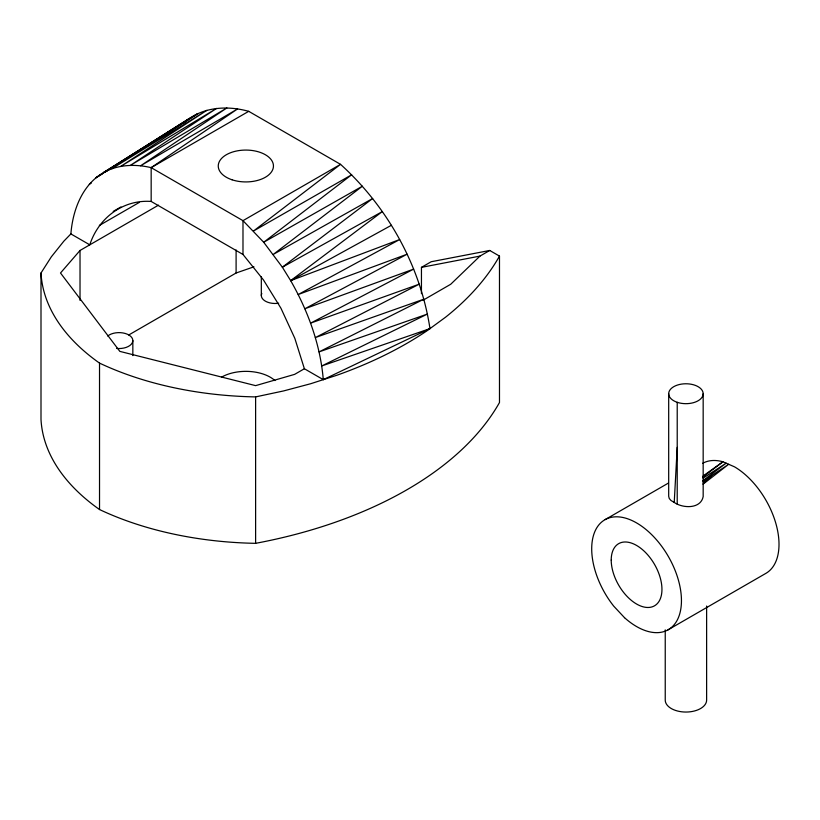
<?xml version="1.0" encoding="UTF-8"?>
<svg xmlns="http://www.w3.org/2000/svg" width="820" height="820" viewBox="0 0 820 820"><rect width="100%" height="100%" fill="white"/><g stroke="black" fill="none" stroke-linecap="round" stroke-linejoin="round"><path stroke-width="1.23" d="M677.217 504.208L677.217 402.312A17.24 9.953 0 0 1 677.402 385.072A17.24 9.953 0 0 1 703.17 393.784L703.17 496.602C700.69 509.179 682.773 508.431 674.235 502.445L677.217 447.371M70.879 233.925C72.724 210.34 82.061 185.002 103.494 172.579L189.625 118.305C206.855 106.59 229.159 105.862 248.716 111.335L340.536 164.349C387.573 206.917 420.393 265.752 429.977 328.615L323.285 379.65L304.384 368.744L294.81 338.301L280.952 308.248L263.425 279.886L242.986 254.456L151.167 201.443C122.744 199.403 98.349 218.233 89.78 244.832L70.879 233.925L63.816 241.203L51.322 256.844L41 272.998L41 419.43A258.669 149.342 0 0 0 99.527 509.538A258.669 149.342 0 0 0 255.614 543.332A379.957 219.36 0 0 0 499.482 402.538L499.482 256.096L489.735 250.469L431.197 261.734L421.449 267.361L421.449 293.642M158.506 205.154L80.022 250.469L60.506 272.998L119.843 351.38L255.614 385.636L294.626 374.371L304.384 368.744M489.735 250.469L479.977 256.096L450.713 284.263L422.997 300.263M703.519 483.072L711.657 475.6L703.242 482.98M184.028 122.826L189.625 118.305L95.96 177.776L102.428 173.768M703.027 484.21L728.672 464.284L703.15 481.268M702.668 477.127L722.953 461.783L734.576 466.867A63.458 36.644 60 0 1 775.761 523.098A63.458 36.644 60 0 1 765.542 573.559L667.992 629.873M702.771 480.797L726.141 463.177L703.078 478.152M323.285 379.65C320.374 344.656 308.023 310.985 290.669 280.645L382.345 211.58L282.357 267.207L263.702 242.259L242.986 220.662L151.167 167.649C135.331 163.867 117.936 164.471 103.494 172.579L197.897 113.611L111.807 168.746L206.917 110.3L120.817 166.316L216.603 108.404L130.452 165.322L226.863 107.953L140.599 165.773L237.595 108.927L151.167 167.649L151.167 201.443M703.17 475.918L722.953 461.783A63.458 36.644 60 0 0 702.719 463.279M89.298 184.295L91.43 182.911M104.581 172.436L108.896 169.76M111.048 168.428L114.277 166.419M117.516 164.41L120.745 162.411M123.974 160.402L126.136 159.07M146.606 146.38L149.834 144.371M151.167 167.649L248.716 111.335M113.211 211.406L120.97 206.927M99.353 225.459L139.256 202.427M128.73 334.99L236.098 272.998L253.944 266.818M605.17 519.593L668.351 483.113M242.986 254.456L242.986 220.662L340.536 164.349L253.554 230.984L351.657 174.783L263.702 242.259L362.399 186.201L273.337 254.374L372.659 198.501L282.357 267.207L290.669 280.645L391.365 225.305M290.669 280.645L399.637 239.553L298.203 294.534L407.099 254.2L304.866 308.75L413.659 269.103L310.606 323.141L419.286 284.14L315.351 337.573L423.899 299.156L319.072 351.893L427.476 314.029L321.727 365.966L429.977 328.615M41 272.998A258.669 149.342 0 0 0 99.527 363.106A258.669 149.342 0 0 0 255.614 396.9L283.587 390.935L310.678 383.729L336.692 375.314A379.957 219.36 0 0 0 427.056 330.747L445.526 317.227A379.957 219.36 0 0 0 499.482 256.096M421.449 267.361L479.977 256.096M674.235 502.445L670.944 500.466L669.243 498.468L668.689 496.243L668.689 393.661M706.625 606.031L706.625 700.106A20.695 11.951 0 0 1 685.93 712.047A20.695 11.951 0 0 1 665.235 700.106L665.235 629.893M261.324 276.75L261.324 295.528M255.614 396.9L255.614 543.332M236.098 249.957L236.098 272.998M132.84 340.577L132.84 355.603M99.527 363.106L99.527 509.538M80.022 250.469L80.022 300.386M107.738 336.015A13.796 7.964 0 0 1 125.234 333.463A13.796 7.964 0 0 1 132.133 343.088A13.796 7.964 0 0 1 116.645 348.428M278.687 303.215A13.796 7.964 0 0 1 261.795 293.468M221.472 377.19A34.491 19.916 0 0 1 274.946 380.572M703.17 393.784A17.24 9.953 0 0 1 677.217 402.312M624.532 617.696L613.749 606.164A63.458 36.644 60 0 1 611.207 517.348A63.458 36.644 60 0 1 680.846 591.804A63.458 36.644 60 0 1 624.532 617.696M232.06 179.795A27.593 15.928 0 0 0 273.449 165.999A27.593 15.928 0 0 0 232.06 152.202A27.593 15.928 0 0 0 232.06 179.795M611.218 560.091A35.865 20.705 60 0 0 649.266 607.425A35.865 20.705 60 0 0 649.266 556.698A35.865 20.705 60 0 0 611.218 560.091"/></g></svg>
